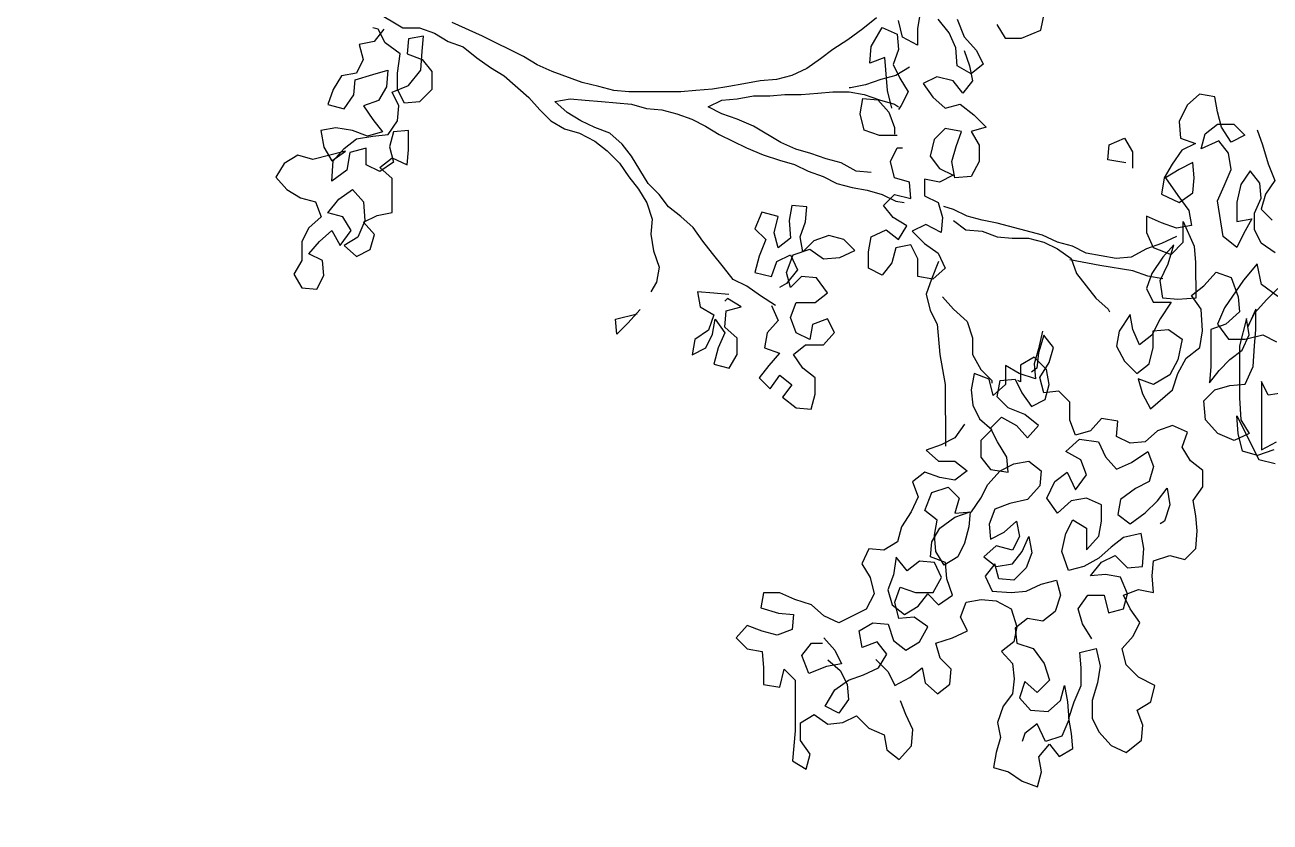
# Model space of a CAD drawing. Header units: inches. Extents: x 6322 to 85903, y -36042 to 7673.
# Drawn here: x 70110.01 to 70141.79, y -2011.66 to -1991.32 of the extents above; entities that cross this region are included whole.
import ezdxf

# ---------------------------------------------------------------- set-up
doc = ezdxf.new("R2010")
doc.units = ezdxf.units.IN
doc.header["$LTSCALE"] = 10
doc.linetypes.add('Amconstr', pattern=[9999, 9999, 0])
for name, color, linetype in [('1_tree', 3, 'Continuous'), ('CKS_PROPERTY LINE', 5, 'Continuous'), ('MS GATE', 1, 'Continuous')]:
    doc.layers.add(name, color=color, linetype=linetype)

# ---------------------------------------------------------------- blocks, each defined once
blk = doc.blocks.new('A$C0B2F7787')
at = {"layer": '1_tree'}
for points in [[(32.96, 146.226), (32.205, 146.501), (31.244, 146.777), (30.421, 147.121), (29.734, 146.641), (28.979, 146.436), (28.43, 146.985)], [(26.783, 147.124), (27.262, 146.437), (27.949, 146.093), (28.772, 146.093), (29.528, 146.435), (30.283, 146.366), (30.9, 145.885), (30.213, 145.405), (29.321, 145.2), (28.36, 145.201), (28.498, 145.956), (27.742, 145.545), (27.055, 145.202), (27.604, 144.515), (29.388, 144.239), (30.144, 144.581), (30.968, 144.924), (31.792, 144.786), (32.409, 144.305), (31.996, 143.413), (32.752, 143.618), (33.233, 144.235), (33.233, 145.059), (32.685, 145.609), (32.341, 144.922), (33.096, 144.441), (33.85, 144.235), (34.605, 144.097), (34.742, 143.341), (34.192, 142.724), (33.368, 142.313), (32.544, 142.382), (32.271, 143.138), (31.927, 142.452), (31.24, 141.972), (30.553, 141.561), (29.729, 141.424), (29.318, 142.317), (29.799, 143.003), (30.554, 143.071), (31.309, 143.001), (30.966, 142.315), (30.553, 141.629), (29.661, 142.248), (28.907, 142.798), (28.152, 142.936), (28.014, 142.181), (28.288, 141.425), (28.63, 140.67), (27.806, 140.671), (27.052, 141.015), (26.709, 141.907), (27.328, 142.524), (28.357, 142.524), (27.122, 143.074), (26.298, 143.143), (24.514, 143.145), (24.444, 142.253), (24.512, 141.497), (25.404, 141.359), (26.229, 141.77), (27.19, 142.044), (26.572, 141.496), (25.747, 140.947), (24.992, 140.673), (24.306, 141.017), (24.307, 141.909), (23.482, 141.361), (22.658, 140.95), (22.177, 140.333), (22.932, 139.989), (23.687, 139.851), (22.863, 139.302), (22.107, 139.166), (21.353, 139.578), (20.735, 140.197), (21.217, 140.814), (22.04, 141.019), (22.864, 141.018), (22.934, 141.773), (22.454, 142.46), (21.424, 142.255), (20.668, 141.844), (20.187, 141.021), (20.461, 140.265), (19.706, 140.472), (18.951, 140.885), (19.913, 141.982), (20.737, 142.256), (21.493, 142.667), (22.043, 143.353), (22.866, 143.49), (23.965, 143.42), (24.651, 142.939), (25.132, 143.556), (25.819, 144.173), (25.545, 144.929), (24.584, 145.273), (23.829, 145.342), (23.211, 144.656), (22.936, 143.901), (21.082, 143.903), (20.258, 143.835), (20.877, 144.315), (21.426, 144.864), (21.907, 145.481), (22.663, 145.824), (23.486, 145.686), (22.113, 145.344), (19.505, 145.346), (18.406, 145.416), (17.72, 145.828), (17.376, 145.073), (17.719, 144.249), (18.405, 143.631), (19.366, 143.561), (19.915, 144.11), (20.122, 144.865), (20.191, 145.62), (21.084, 146.031), (22.114, 146.099), (22.938, 146.167), (23.967, 146.166), (23.074, 145.755), (23.761, 146.097), (24.448, 146.714), (24.998, 147.263)], [(24.586, 147.264), (25.203, 146.439), (26.233, 146.232), (25.408, 145.547), (24.034, 144.587), (23.21, 144.244), (22.456, 144.794), (22.457, 145.618), (22.663, 146.51), (22.321, 147.197)], [(19.781, 147.68), (19.643, 146.788), (20.329, 146.444), (16.897, 146.447), (17.31, 147.202)], [(16.898, 147.065), (16.622, 146.241), (16.828, 145.486), (17.72, 145.279), (18.612, 145.21), (16.416, 146.31), (16.211, 147.134)], [(6.377, 127.098), (5.759, 127.717), (5.073, 128.061), (5.486, 128.815), (5.967, 129.433), (5.212, 129.571), (4.663, 130.189), (5.144, 130.806), (5.9, 130.874), (6.448, 130.325), (7.203, 130.118), (7.478, 130.942), (7.822, 131.696), (8.508, 131.353), (9.264, 131.626), (9.402, 132.381), (9.334, 133.137), (8.923, 133.892), (8.031, 134.167), (7.275, 134.031), (6.794, 133.413), (6.177, 133.963), (5.422, 134.033), (4.667, 133.965), (4.049, 133.485), (3.225, 133.211), (2.47, 133.349), (1.714, 133.144), (0.959, 133.007), (0.754, 133.762), (0.274, 134.449), (0, 135.204), (0.755, 135.41), (1.51, 135.272), (2.129, 135.82), (1.511, 136.301), (1.924, 136.987), (2.679, 136.918), (3.434, 136.78), (4.258, 137.054), (5.082, 137.396), (5.974, 137.396), (6.729, 137.326), (6.936, 138.15), (6.044, 138.357), (5.22, 138.22), (4.327, 137.946), (3.435, 137.947), (2.749, 138.291), (2.063, 138.909), (1.72, 139.665), (2.339, 140.419), (3.094, 140.487), (3.849, 140.212), (4.261, 140.898), (5.085, 141.103), (5.496, 140.279), (6.114, 139.661), (6.937, 139.454), (7.555, 140.003), (8.242, 140.345), (8.928, 139.864), (9.614, 139.52), (9.89, 140.275), (9.753, 141.03), (10.577, 140.961), (11.332, 141.029), (11.607, 141.852), (11.402, 142.608), (11.952, 143.156), (12.844, 143.224), (13.599, 143.155), (14.354, 143.017), (15.041, 143.497), (15.865, 143.496), (16.345, 142.878), (17.031, 142.465), (17.786, 142.739), (18.129, 141.984), (17.853, 141.229), (17.304, 140.612), (17.234, 139.857), (17.577, 139.17), (18.332, 139.238), (18.469, 138.414), (17.85, 137.865), (17.644, 137.11), (18.398, 136.835), (19.291, 136.834), (19.839, 136.285), (19.77, 135.53), (20.525, 135.323), (21.281, 135.803), (22.036, 136.008), (22.653, 135.527), (21.761, 135.253), (21.005, 135.185), (20.799, 134.911)], [(7.416, 137.943), (8.171, 137.462), (8.926, 137.256), (9.613, 137.736), (9.613, 138.559), (8.721, 138.766), (8.928, 139.521), (9.683, 139.726), (10.507, 139.382), (10.643, 138.627), (10.574, 137.872), (11.261, 138.42), (11.605, 139.107), (10.987, 139.725), (11.057, 140.48), (11.949, 140.548), (12.704, 140.41), (12.497, 139.518), (12.016, 138.9), (11.467, 138.283), (11.054, 137.528), (10.847, 136.773), (11.808, 136.429), (12.701, 136.634), (13.387, 136.977), (12.976, 137.664), (11.878, 137.665), (12.565, 138.282), (13.32, 138.419), (14.144, 138.418), (14.486, 137.662), (14.348, 136.907), (13.73, 136.222), (14.485, 135.672), (15.309, 136.083), (15.79, 136.7), (14.898, 137.113), (15.653, 137.661), (16.408, 137.386), (16.819, 136.631), (17.438, 137.316), (17.301, 138.278), (16.547, 138.622), (15.929, 139.171), (16.273, 139.926), (16.823, 140.749), (16.068, 141.025), (15.313, 140.819), (14.969, 140.133), (14.419, 139.379), (13.664, 139.242), (13.184, 139.86), (13.734, 140.615), (14.352, 141.232), (14.971, 141.712), (14.147, 141.85), (13.323, 141.576), (13.186, 141.37)], [(27.602, 142.181), (27.258, 141.426), (26.983, 140.671), (26.57, 139.917), (26.501, 139.162), (26.774, 137.651), (27.117, 136.964), (27.322, 136.209), (27.664, 135.454), (28.28, 133.188), (28.417, 132.433), (28.622, 131.677), (28.964, 130.991), (29.101, 130.51)], [(25.473, 141.497), (25.61, 140.741), (25.884, 139.986), (26.157, 138.338), (26.43, 136.828)], [(31.306, 139.638), (31.443, 138.745), (32.198, 138.813), (32.542, 139.568), (31.856, 139.98), (31.032, 139.981)], [(28.415, 130.991), (27.935, 131.609), (27.867, 132.433), (27.594, 133.188), (27.526, 133.944), (27.526, 134.767), (27.321, 135.523), (26.979, 136.209), (26.499, 136.896), (25.744, 137.172), (24.509, 138.134), (23.96, 138.752), (23.823, 138.821)], [(6.374, 124.696), (5.826, 125.314), (5.14, 125.658), (4.385, 125.727), (3.698, 125.247), (4.04, 124.561), (4.865, 125.04), (5.346, 125.727), (5.621, 126.481), (5.965, 127.236), (6.652, 127.647), (7.269, 127.166), (6.994, 126.411), (7.817, 126.273), (8.23, 126.959), (8.162, 127.715), (7.338, 127.99), (6.858, 128.608), (7.271, 129.294), (8.026, 129.705), (8.506, 129.019), (8.437, 128.264), (9.261, 128.057), (10.016, 128.331), (9.742, 129.086), (9.743, 129.978), (10.498, 130.39), (11.253, 130.046), (11.321, 129.291), (10.84, 128.673), (11.526, 128.123), (10.633, 127.987), (9.878, 127.713), (9.123, 127.92), (8.643, 128.538), (9.056, 129.224), (9.674, 129.704), (9.125, 130.254), (9.606, 130.94), (10.43, 130.664), (11.254, 130.595), (11.528, 129.84), (12.283, 129.908), (12.969, 130.319), (13.519, 131.073), (13.795, 131.828), (13.039, 131.76), (12.216, 131.555), (11.529, 131.212), (11.116, 130.526), (11.802, 130.114), (12.626, 130.044), (13.381, 130.181), (13.861, 129.563), (14.754, 129.905), (15.029, 130.729), (14.481, 131.278), (13.725, 131.073), (13.795, 131.897), (14.482, 132.377), (15.168, 132.719), (15.855, 133.337), (16.199, 134.023), (16.337, 134.778), (15.857, 135.396), (15.102, 135.328), (14.415, 134.711), (14.208, 133.819), (13.933, 133.064), (13.178, 132.79), (12.423, 132.859), (12.767, 133.545), (13.316, 134.163), (12.561, 134.301), (11.875, 133.958), (12.08, 133.134), (11.53, 132.517), (11.05, 133.135), (11.188, 133.959), (11.806, 134.439), (12.562, 134.781), (11.738, 134.919), (10.983, 134.645), (10.364, 134.028), (10.432, 133.273), (11.187, 133.066), (10.569, 132.586), (9.814, 132.93), (9.746, 133.891), (9.816, 134.646), (10.16, 135.401), (10.366, 136.156), (9.611, 136.363), (8.787, 136.089), (8.306, 135.471), (8.443, 134.716), (7.962, 134.099), (7.207, 134.168), (6.933, 134.992), (6.178, 135.542), (5.355, 135.817), (4.737, 135.2), (5.285, 134.582), (4.461, 134.308), (3.844, 134.858), (3.776, 135.75), (4.326, 136.367), (5.081, 136.573), (4.257, 136.711), (3.365, 136.78), (2.541, 136.438), (2.266, 135.614), (3.158, 135.202), (2.677, 134.584), (2.265, 134.447)], [(22.859, 135.458), (21.967, 135.253), (21.211, 135.048), (20.456, 135.117), (20.73, 134.293), (21.141, 133.606), (20.18, 133.607), (19.631, 132.99), (20.454, 132.783), (20.728, 132.028), (19.904, 131.891), (19.149, 131.961), (18.463, 132.304), (17.914, 132.923), (17.365, 132.374), (16.541, 132.375), (15.924, 132.856), (15.787, 133.748), (16.542, 133.679), (17.297, 133.198), (17.983, 132.854), (18.533, 133.403), (18.121, 134.158), (17.504, 134.708), (18.122, 135.257), (18.671, 134.57), (19.013, 133.745), (19.562, 133.196), (20.386, 133.332), (20.455, 134.087), (19.769, 134.431), (19.083, 134.912), (19.427, 135.599), (20.182, 135.804), (20.937, 135.666), (21.554, 135.047), (21.142, 134.361), (20.318, 134.362), (20.387, 134.225)], [(38.234, 133.179), (37.548, 133.591), (37.548, 134.415), (37.961, 135.376), (38.922, 135.581)], [(38.506, 131.188), (37.614, 131.532), (36.928, 132.15), (36.242, 132.494), (35.761, 131.877), (36.172, 131.19), (37.065, 131.12), (37.82, 130.777), (38.505, 130.227)], [(38.848, 129.334), (38.024, 129.198), (37.2, 129.198), (37.611, 128.443), (38.435, 128.236)], [(24.571, 130.445), (23.953, 130.995), (23.336, 131.682), (22.513, 131.958), (21.689, 131.958), (20.934, 132.371), (20.386, 132.92), (20.248, 132.921)], [(36.928, 131.532), (36.173, 131.808), (35.418, 131.946), (34.8, 131.466), (35.417, 130.985), (35.622, 130.161), (35.278, 129.475), (34.592, 129.956), (34.044, 130.574), (34.25, 131.329), (33.702, 132.016), (33.085, 132.634), (32.878, 131.879), (32.192, 132.292), (31.368, 132.293), (30.613, 131.881), (30.543, 131.058), (31.367, 130.92), (32.122, 131.125), (32.878, 131.399), (33.014, 130.575), (32.465, 130.026), (31.641, 129.821), (31.023, 130.302), (30.681, 130.989), (30.337, 130.303), (30.473, 129.548), (29.65, 129.548), (29.307, 130.235), (28.552, 130.442), (27.797, 130.374), (28.208, 129.618), (27.864, 128.932), (27.247, 129.551), (26.767, 130.237), (26.012, 130.581), (25.463, 129.964), (25.599, 129.209), (26.492, 129.208), (27.178, 128.864), (27.04, 128.109), (26.284, 127.904), (25.666, 127.424), (26.009, 126.737), (26.833, 126.737), (27.588, 126.873), (27.932, 127.628), (27.452, 128.246), (28.139, 128.657), (28.55, 127.971), (29.167, 127.489), (29.717, 128.038), (29.512, 128.862), (30.335, 128.793), (30.541, 128.037), (31.364, 127.831), (32.051, 128.173), (32.051, 128.448)], [(18.188, 131.55), (17.501, 131.07), (17.157, 130.384), (16.882, 129.629), (16.333, 130.247), (16.334, 131.071), (15.854, 131.689), (15.373, 131.072), (15.509, 130.316), (15.783, 129.561), (15.302, 128.944), (14.547, 129.219), (13.792, 128.876), (13.036, 128.397), (12.281, 128.191), (11.869, 127.505), (11.937, 126.75), (11.181, 126.408), (10.495, 126.82), (9.672, 127.027), (8.916, 126.616), (8.228, 125.243), (8.571, 124.488), (9.119, 123.87), (9.393, 123.046), (9.736, 122.29), (9.735, 121.466), (8.98, 121.33), (8.706, 122.223), (8.638, 122.978), (7.883, 122.91), (7.608, 122.155), (7.813, 121.4), (8.087, 120.644), (7.469, 120.096), (6.92, 120.645), (6.783, 121.401), (5.96, 121.47), (5.136, 121.471), (4.999, 122.295), (5.892, 122.5), (5.343, 123.049), (2.803, 123.052), (1.293, 122.916), (0.882, 123.603), (1.637, 123.808), (2.323, 123.327), (3.215, 123.326), (3.628, 124.012), (3.148, 124.699), (3.217, 125.454), (3.561, 126.14), (2.944, 126.758), (2.601, 127.514), (1.847, 127.652), (1.367, 128.27), (2.054, 128.887), (2.877, 128.955), (3.632, 128.611), (4.318, 128.336)], [(26.355, 130.238), (25.463, 129.895), (24.707, 129.622), (23.884, 129.828), (23.198, 130.172), (21.687, 130.311), (20.178, 130.587), (17.088, 130.59)], [(34.041, 127.897), (34.934, 127.69), (36.581, 127.551), (36.306, 126.796), (37.129, 126.864), (38.091, 127.413), (37.748, 128.168), (36.993, 128.237), (36.238, 127.964), (35.552, 128.307), (34.866, 128.72), (34.179, 128.377), (33.973, 128.24)], [(36.102, 128.787), (35.689, 128.101), (35.482, 127.346), (35.207, 126.592), (35.069, 125.837), (35.069, 125.768)], [(24.151, 122.071), (24.631, 121.316), (25.111, 120.629), (25.453, 119.942), (26.071, 119.461), (26.757, 118.911), (27.374, 118.43), (28.06, 117.949), (28.609, 117.33), (29.089, 116.712), (29.706, 116.231), (30.255, 115.681), (31.627, 114.856), (32.244, 114.375), (32.793, 113.757), (33.067, 113.002), (33.409, 112.315), (33.821, 111.628), (34.369, 111.01), (34.507, 111.765), (34.439, 112.52), (34.371, 113.344), (34.235, 114.854), (34.03, 115.609), (33.962, 116.365), (33.757, 117.12), (33.483, 117.875), (33.14, 118.562), (32.729, 119.249), (32.044, 120.622), (31.702, 121.446), (31.428, 122.27), (31.222, 123.026), (30.88, 123.712), (30.606, 124.468), (30.263, 125.155), (30.058, 125.91), (29.922, 126.665), (29.716, 127.42), (29.374, 128.107), (29.305, 128.519)], [(30.814, 126.87), (30.882, 126.115), (31.293, 125.36), (31.499, 124.604), (31.772, 123.849), (31.978, 123.094), (32.32, 122.338), (33.143, 120.965), (33.485, 120.14), (33.759, 119.385), (34.102, 118.698), (34.445, 119.384), (34.515, 120.14), (34.653, 120.963), (34.654, 121.787), (34.723, 122.542), (34.724, 123.366), (34.793, 124.189), (34.862, 124.944), (34.863, 125.768), (34.727, 126.523), (34.453, 127.279), (34.247, 128.034), (34.11, 128.24)], [(32.669, 128.173), (32.668, 127.28), (32.942, 126.525), (33.765, 126.318), (34.521, 126.455), (34.453, 127.21), (33.835, 127.76), (33.08, 128.035), (32.737, 128.035)], [(38.571, 127.138), (38.022, 126.452), (37.472, 125.697), (36.99, 124.942), (36.509, 124.325), (36.028, 123.639), (35.684, 122.884), (35.478, 122.129), (35.408, 121.306), (35.27, 120.482), (35.132, 119.727), (34.994, 118.903), (34.925, 118.08), (34.855, 117.325), (34.853, 114.716), (34.921, 113.961), (35.126, 113.206), (35.331, 112.382), (35.879, 110.871), (36.222, 110.116), (36.633, 109.429), (37.661, 107.369), (38.346, 105.858)], [(24.151, 121.865), (23.396, 122.209), (22.778, 121.66), (22.023, 121.524), (21.749, 122.279), (21.13, 121.731), (20.512, 121.251), (19.964, 121.8), (20.65, 122.28), (20.17, 122.898), (19.552, 122.419), (19.004, 123.105), (18.936, 123.861), (19.691, 124.066), (20.515, 124.065), (20.995, 123.447), (21.681, 122.966), (22.162, 123.583), (22.163, 124.475), (22.781, 125.024), (23.467, 124.68), (23.192, 123.925), (22.437, 123.789), (22.779, 123.102), (23.534, 122.827), (24.289, 123.101), (24.29, 124.062), (24.771, 124.679), (25.526, 124.129), (25.594, 123.374), (25.044, 122.825), (25.799, 122.619), (26.692, 122.961), (26.967, 123.785), (26.487, 124.472), (26.557, 125.295), (26.901, 126.05), (27.449, 125.5), (27.654, 124.745), (27.379, 123.99), (26.83, 123.442), (27.585, 123.304), (28.34, 123.577), (29.095, 123.645), (29.163, 122.89), (28.408, 122.754), (27.515, 122.823), (27.034, 122.206), (27.789, 121.999), (28.613, 122.204), (28.818, 121.38), (27.994, 121.038), (27.446, 121.588), (26.622, 121.245), (25.798, 121.04), (25.592, 121.864), (26.348, 122.138), (26.692, 122.824), (25.937, 123.168), (25.25, 122.619), (25.044, 122.276)], [(7.473, 124.489), (6.855, 125.039), (6.169, 125.383), (6.031, 124.628), (5.687, 123.735), (6.579, 123.391), (7.197, 123.871), (7.198, 124.421)], [(24.698, 119.737), (24.766, 118.981), (24.834, 118.158), (24.079, 118.296), (23.668, 118.982), (22.912, 118.709), (22.431, 118.023), (21.676, 117.886), (22.02, 118.572), (22.707, 118.915), (23.462, 119.051), (22.776, 119.532), (22.02, 119.19), (21.197, 118.985), (20.991, 119.74), (21.678, 120.151), (22.502, 120.151), (23.05, 119.532), (23.874, 119.6), (24.081, 120.355), (24.492, 119.668), (24.355, 119.531)], [(38.892, 102.013), (38.069, 103.387), (38.07, 104.211), (37.796, 104.966), (37.385, 105.653), (37.111, 106.408), (36.562, 107.095), (36.082, 107.782), (35.671, 108.469), (34.574, 109.705), (33.957, 110.255), (33.408, 110.805), (32.997, 111.492), (32.791, 112.247), (32.38, 113.002), (31.9, 113.621), (31.283, 114.239), (30.597, 114.72), (29.98, 115.201), (29.294, 115.614), (28.47, 115.889), (27.715, 115.821), (26.891, 115.959), (26.068, 116.234), (25.313, 116.098), (24.832, 115.824)], [(23.939, 115.275), (23.252, 114.658), (22.702, 114.11), (23.457, 114.04), (23.733, 115.138)], [(38, 102.426), (37.381, 101.946), (37.243, 101.191), (36.488, 101.398), (35.802, 101.055), (35.664, 100.3), (34.977, 99.889), (34.221, 99.615), (34.016, 100.439), (34.703, 100.919), (35.458, 100.987), (35.734, 101.879), (35.94, 102.634), (35.117, 102.566), (34.43, 102.155), (34.154, 101.4), (33.468, 101.881), (32.851, 102.362), (32.644, 101.607), (32.918, 100.852), (33.055, 100.028), (32.917, 99.273), (32.093, 99.411), (31.407, 99.823), (31.888, 100.509), (31.475, 98.862), (31.68, 98.107), (31.268, 97.421), (30.581, 97.01), (29.964, 97.559), (29.552, 98.246), (29.347, 99.002), (28.592, 99.277), (28.042, 98.659), (27.356, 98.317), (26.395, 98.318), (25.708, 97.907), (25.022, 98.319), (24.954, 99.074), (25.641, 99.417), (26.396, 99.347), (26.738, 98.661), (27.357, 99.209), (27.906, 99.827), (27.152, 100.239), (27.907, 100.788), (28.593, 100.375), (28.798, 99.62), (29.485, 100.168), (29.967, 100.854), (29.349, 101.404), (28.388, 101.474), (27.564, 101.131), (27.152, 100.445), (26.603, 101.063), (26.947, 101.75), (27.702, 101.955), (28.32, 101.405), (28.663, 102.091), (28.801, 102.846), (30.518, 102.845), (31.066, 102.226), (31.547, 102.844), (31.205, 103.599), (31.96, 103.667), (32.921, 103.666), (32.852, 102.911), (32.096, 102.706), (31.341, 102.912), (30.86, 102.226), (31.203, 101.54), (32.027, 101.539), (31.82, 100.715), (30.927, 100.579), (30.377, 99.824), (31.407, 99.892), (32.026, 100.441), (32.507, 101.058), (32.645, 101.882), (32.714, 102.637), (33.401, 103.117), (34.156, 103.184), (34.842, 102.841), (35.186, 103.664), (35.942, 104.281), (36.903, 104.349), (37.658, 104.417), (37.52, 103.662), (36.765, 103.594), (36.491, 104.349), (35.874, 104.83), (34.981, 104.831), (34.363, 104.214), (34.294, 103.459), (34.98, 103.115), (35.803, 103.114), (36.765, 103.251), (37.313, 102.495), (37.999, 102.151), (38.068, 101.877)]]:
    blk.add_lwpolyline(points, dxfattribs=at)
blk = doc.blocks.new('A$C065A3FC7')
at = {"layer": '1_tree', "xscale": -0.1192333333347502, "yscale": 0.1192333333349051, "zscale": 0.1192333333347811}
blk.add_blockref('A$C0B2F7787', (214.1172, 388.0539), dxfattribs=at)
blk = doc.blocks.new('admin enlclave road')
at = {"layer": 'CKS_PROPERTY LINE', "color": 0, "lineweight": -3, "xscale": 0.10000000000013, "yscale": 0.10000000000013, "zscale": 0.10000000000013, "rotation": 277.8258493161042}
blk.add_blockref('A$C065A3FC7', (44802.21375, -5330.20586), dxfattribs=at)

msp = doc.modelspace()

# ---------------------------------------------------------------- block references
at = {"layer": 'MS GATE', "linetype": 'Amconstr', "lineweight": 25, "xscale": 42.66674600251998, "yscale": 42.66674600251998, "zscale": 42.66674600251998, "rotation": 352.174150691152}
msp.add_blockref('admin enlclave road', (-1794383.54152, 484490.75316), dxfattribs=at)

# ---------------------------------------------------------------- next in the draw order: linework, layer by layer
at = {"linetype": 'Amconstr', "lineweight": 25}
msp.add_circle((60708.4733, -17819.81171), 18222, dxfattribs=at)

doc.saveas('drawing.dxf')
